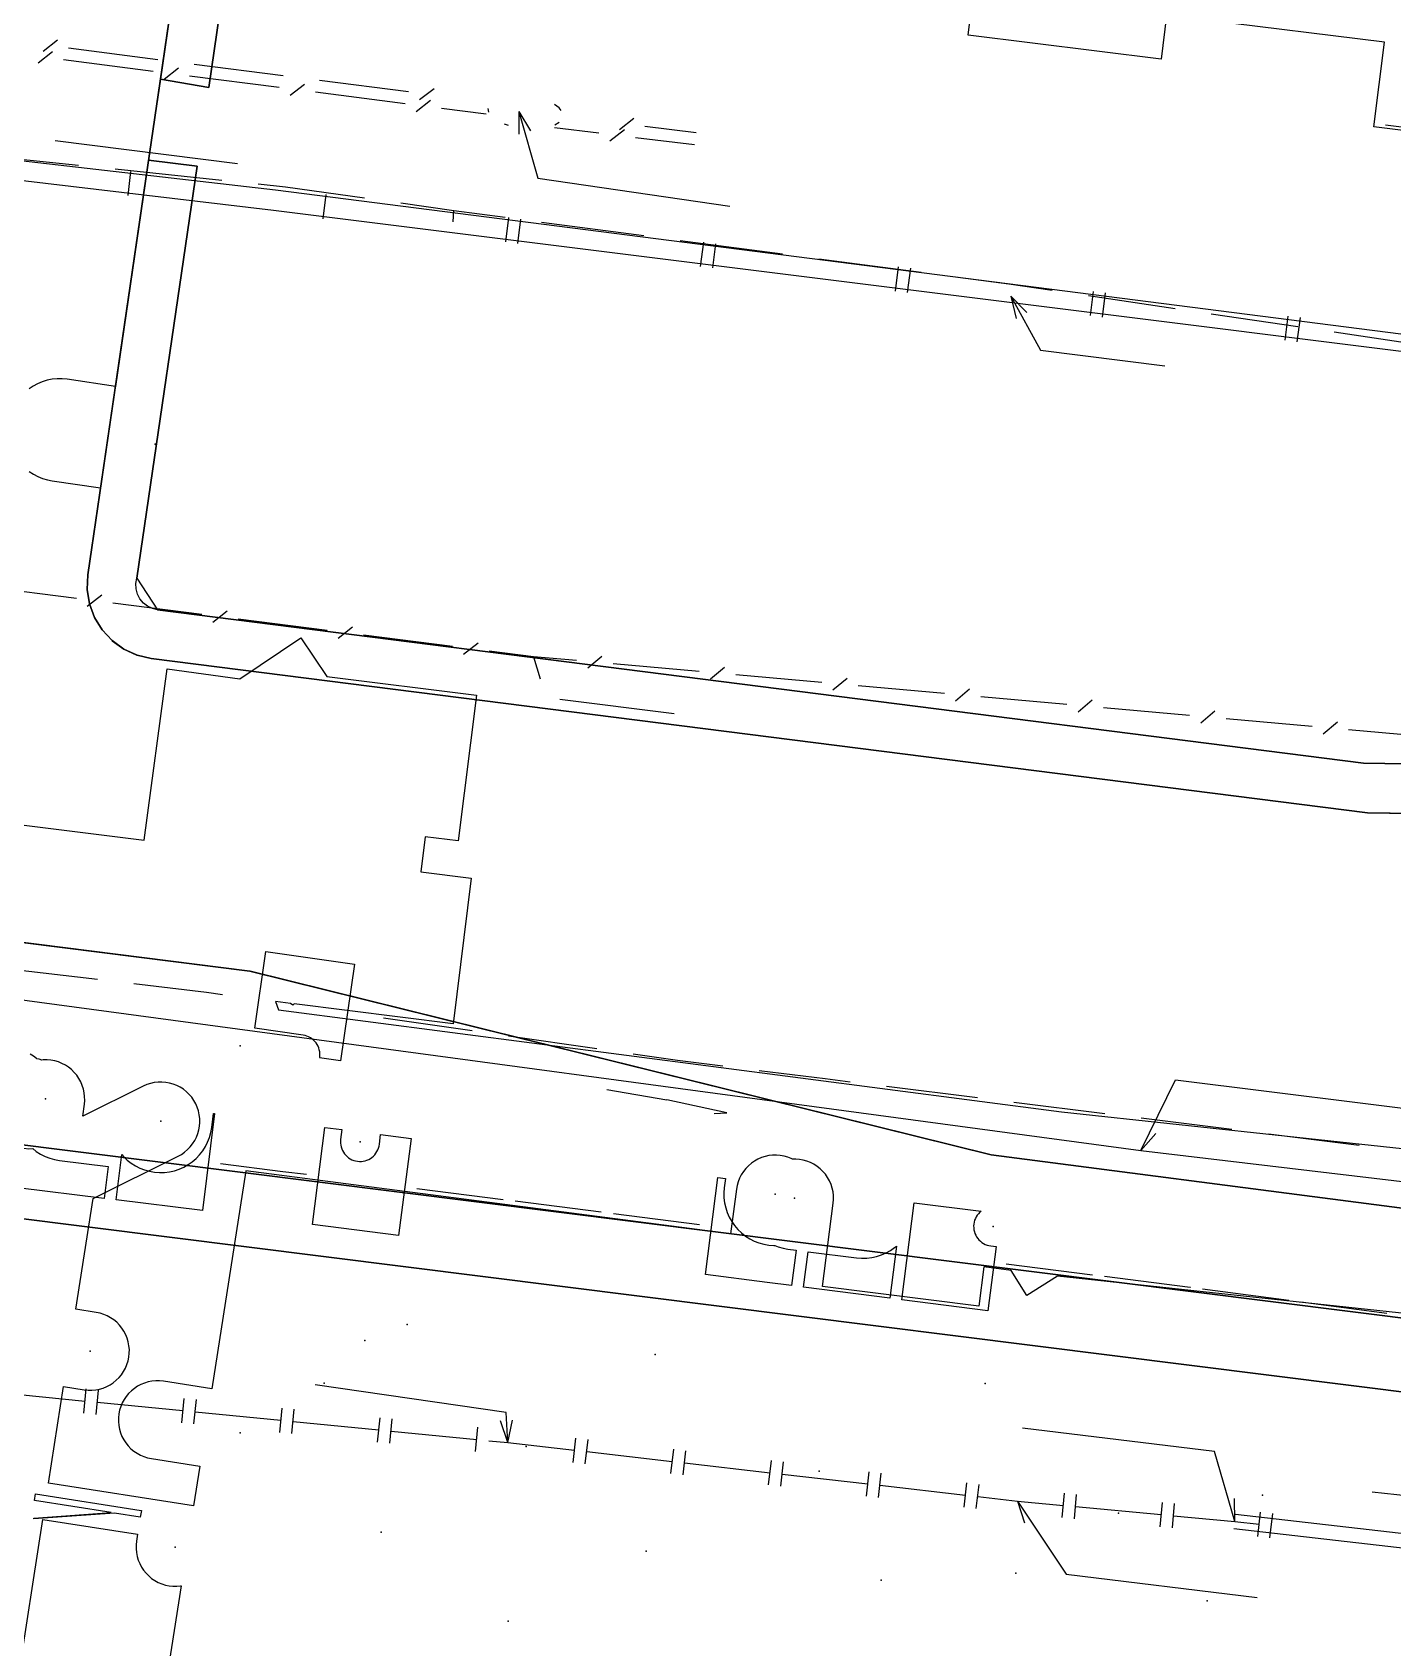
# Model space of a CAD drawing. Header units: metres. Extents: x 8858 to 9287, y -8974 to -8722.
# Drawn here: x 9143.1 to 9198.8, y -8888 to -8821.9 of the extents above; entities that cross this region are included whole.
import ezdxf

# ---------------------------------------------------------------- set-up
doc = ezdxf.new("R2010")
doc.units = ezdxf.units.M
for name, color, linetype in [('BOUNDARY', 7, 'Continuous'), ('BUSH', 7, 'Continuous'), ('CURB', 7, 'Continuous'), ('ELECTR_CABLE', 7, 'Continuous'), ('ELECTR_CABLE_COMM', 7, 'Continuous'), ('GAS', 7, 'Continuous'), ('GRASS', 7, 'Continuous'), ('GROUND', 7, 'Continuous'), ('HEAT', 7, 'Continuous'), ('OVERHEAD_POWER_LINE', 7, 'Continuous'), ('ROAD', 7, 'Continuous'), ('SEWER', 7, 'Continuous'), ('SIDEWALK_PATH', 7, 'Continuous'), ('TREE', 7, 'Continuous'), ('WATER_PIPELINE', 7, 'Continuous')]:
    doc.layers.add(name, color=color, linetype=linetype)

msp = doc.modelspace()

# ---------------------------------------------------------------- linework, layer by layer
at = {"layer": 'BOUNDARY'}
msp.add_lwpolyline([(9152.862, -8806.933), (9150.341, -8824.183), (9148.368, -8823.845), (9147.883, -8827.159), (9149.87, -8827.41), (9147.407, -8844.261), (9148.246, -8845.553), (9197.582, -8851.825), (9223.058, -8852.225)], dxfattribs=at)
at = {"layer": 'BUSH'}
for p in [(9151.631, -8863.389), (9156.53, -8867.313), (9182.43, -8870.776), (9156.733, -8875.438), (9155.059, -8877.184), (9193.45, -8881.76), (9177.847, -8885.241)]:
    msp.add_point(p, dxfattribs=at)
at = {"layer": 'CURB'}
for points in [[(9148.356, -8823.928), (9150.883, -8806.643)], [(9147.921, -8826.897), (9148.356, -8823.928)], [(9145.401, -8844.127), (9147.921, -8826.897)], [(9005.826, -8841.827), (9152.03, -8860.335), (9182.343, -8867.842), (9259.042, -8877.797)], [(9147.992, -8847.537), (9197.743, -8853.862), (9223.796, -8854.241)], [(9258.834, -8882.007), (9125.548, -8865.277), (9009.014, -8849.869)], [(9225.965, -8880.905), (9132.536, -8869.178)]]:
    msp.add_lwpolyline(points, dxfattribs=at)
at = {"layer": 'ELECTR_CABLE'}
for points in [[(9140.659, -8826.91), (9145.021, -8827.366)], [(9146.513, -8827.522), (9150.875, -8827.977)], [(9152.367, -8828.133), (9153.482, -8828.25), (9156.715, -8828.704)], [(9158.2, -8828.913), (9160.371, -8829.218)], [(9160.337, -8829.685), (9160.371, -8829.218)], [(9160.371, -8829.218), (9162.465, -8829.495)], [(9163.952, -8829.692), (9168.14, -8830.246)], [(9169.627, -8830.442), (9173.815, -8830.996)], [(9175.302, -8831.193), (9179.489, -8831.747)], [(9180.976, -8831.944), (9183.07, -8832.221)], [(9183.07, -8832.221), (9184.841, -8832.483)], [(9183.148, -8832.725), (9183.362, -8833.634)], [(9183.148, -8832.725), (9183.8, -8833.393)], [(9183.148, -8832.725), (9184.361, -8834.933)], [(9186.325, -8832.702), (9189.866, -8833.225)], [(9191.35, -8833.444), (9194.892, -8833.967)], [(9196.376, -8834.186), (9199.917, -8834.709)], [(9184.361, -8834.933), (9189.452, -8835.576)], [(9142.16, -8860.236), (9145.791, -8860.665)], [(9147.28, -8860.842), (9150.245, -8861.192), (9150.909, -8861.288)], [(9157.497, -8862.239), (9161.116, -8862.761)], [(9162.601, -8862.975), (9166.22, -8863.498)], [(9167.705, -8863.712), (9169.514, -8863.973)], [(9169.514, -8863.973), (9171.373, -8864.205)], [(9172.861, -8864.39), (9175.563, -8864.727), (9176.578, -8864.853)], [(9178.067, -8865.039), (9181.784, -8865.502)], [(9183.272, -8865.687), (9186.99, -8866.15)], [(9188.478, -8866.336), (9192.195, -8866.799)], [(9193.684, -8866.984), (9197.401, -8867.448)], [(9150.824, -8868.201), (9153.379, -8868.519), (9154.346, -8868.641)], [(9158.86, -8869.218), (9162.381, -8869.668)], [(9162.877, -8869.731), (9166.398, -8870.181)], [(9166.894, -8870.245), (9170.415, -8870.695)], [(9182.963, -8872.297), (9186.485, -8872.747)], [(9186.98, -8872.811), (9190.483, -8873.258), (9190.502, -8873.26)], [(9190.997, -8873.326), (9194.517, -8873.791)], [(9195.012, -8873.857), (9198.532, -8874.322)]]:
    msp.add_lwpolyline(points, dxfattribs=at)
for points in [[(9155.727, -8864.004), (9154.878, -8863.881), (9154.883, -8863.859), (9154.89, -8863.78), (9154.89, -8863.702), (9154.882, -8863.624), (9154.866, -8863.547), (9154.843, -8863.472), (9154.813, -8863.399), (9154.775, -8863.33), (9154.732, -8863.265), (9154.681, -8863.205), (9154.626, -8863.149), (9154.565, -8863.1), (9154.499, -8863.057), (9154.43, -8863.02), (9154.357, -8862.99), (9154.282, -8862.967), (9154.205, -8862.952), (9152.226, -8862.666), (9152.68, -8859.523), (9156.299, -8860.045)], [(9150.574, -8866.155), (9150.081, -8870.124), (9146.558, -8869.686), (9146.788, -8867.834), (9146.858, -8867.914), (9147.007, -8868.057), (9147.169, -8868.184), (9147.343, -8868.294), (9147.527, -8868.387), (9147.719, -8868.461), (9147.918, -8868.516), (9148.121, -8868.552), (9148.326, -8868.567), (9148.532, -8868.562), (9148.737, -8868.537), (9148.938, -8868.492), (9149.134, -8868.428), (9149.322, -8868.345), (9149.502, -8868.243), (9149.67, -8868.125), (9149.826, -8867.99), (9149.969, -8867.841), (9150.096, -8867.679), (9150.206, -8867.505), (9150.299, -8867.321), (9150.373, -8867.129), (9150.428, -8866.93), (9150.464, -8866.727), (9150.536, -8866.15)], [(9158.11, -8871.139), (9154.589, -8870.689), (9155.096, -8866.721), (9155.788, -8866.809), (9155.736, -8867.211), (9155.73, -8867.29), (9155.732, -8867.368), (9155.741, -8867.446), (9155.758, -8867.523), (9155.782, -8867.597), (9155.814, -8867.669), (9155.852, -8867.738), (9155.897, -8867.802), (9155.948, -8867.862), (9156.005, -8867.916), (9156.066, -8867.965), (9156.133, -8868.007), (9156.202, -8868.043), (9156.276, -8868.071), (9156.351, -8868.093), (9156.428, -8868.106), (9156.507, -8868.113), (9156.585, -8868.111), (9156.663, -8868.102), (9156.74, -8868.085), (9156.815, -8868.06), (9156.886, -8868.029), (9156.955, -8867.991), (9157.019, -8867.946), (9157.079, -8867.895), (9157.133, -8867.838), (9157.182, -8867.776), (9157.224, -8867.71), (9157.26, -8867.64), (9157.288, -8867.567), (9157.31, -8867.492), (9157.323, -8867.414), (9157.375, -8867.012), (9158.617, -8867.171)], [(9146.062, -8869.625), (9142.539, -8869.187), (9142.74, -8867.572), (9142.779, -8867.577), (9142.984, -8867.592), (9143.143, -8867.588), (9143.288, -8867.702), (9143.462, -8867.812), (9143.646, -8867.905), (9143.838, -8867.979), (9144.037, -8868.034), (9144.24, -8868.07), (9146.224, -8868.316)], [(9174.179, -8873.192), (9173.179, -8873.064), (9170.658, -8872.742), (9171.165, -8868.774), (9171.478, -8868.814), (9171.43, -8869.189), (9171.414, -8869.394), (9171.418, -8869.6), (9171.442, -8869.805), (9171.487, -8870.006), (9171.55, -8870.202), (9171.633, -8870.391), (9171.734, -8870.571), (9171.852, -8870.74), (9171.986, -8870.896), (9172.134, -8871.039), (9172.296, -8871.167), (9172.47, -8871.278), (9172.654, -8871.371), (9172.846, -8871.446), (9173.044, -8871.502), (9173.247, -8871.538), (9173.452, -8871.554), (9173.493, -8871.553), (9173.633, -8871.608), (9173.832, -8871.664), (9174.035, -8871.7), (9174.364, -8871.742)], [(9181.933, -8870.149), (9181.881, -8870.194), (9181.826, -8870.251), (9181.778, -8870.312), (9181.736, -8870.378), (9181.7, -8870.448), (9181.671, -8870.522), (9181.65, -8870.597), (9181.636, -8870.674), (9181.63, -8870.753), (9181.632, -8870.831), (9181.641, -8870.909), (9181.658, -8870.986), (9181.682, -8871.06), (9181.714, -8871.132), (9181.752, -8871.201), (9181.797, -8871.265), (9181.848, -8871.325), (9181.905, -8871.379), (9181.966, -8871.428), (9182.033, -8871.47), (9182.103, -8871.506), (9182.176, -8871.534), (9182.251, -8871.556), (9182.328, -8871.569), (9182.549, -8871.598), (9182.214, -8874.218), (9178.693, -8873.768), (9179.199, -8869.801)], [(9178.197, -8873.705), (9174.675, -8873.255), (9174.86, -8871.805), (9176.844, -8872.059), (9177.049, -8872.075), (9177.255, -8872.071), (9177.46, -8872.046), (9177.661, -8872.002), (9177.857, -8871.938), (9178.046, -8871.856), (9178.226, -8871.755), (9178.395, -8871.637), (9178.469, -8871.574)]]:
    msp.add_lwpolyline(points, close=True, dxfattribs=at)
at = {"layer": 'ELECTR_CABLE_COMM'}
for points in [[(9144.162, -8822.258), (9143.569, -8822.716)], [(9143.954, -8822.735), (9143.361, -8823.193)], [(9148.254, -8823.051), (9144.609, -8822.582)], [(9148.067, -8823.531), (9144.401, -8823.06)], [(9149.108, -8823.398), (9148.515, -8823.856)], [(9153.385, -8823.712), (9149.741, -8823.243)], [(9153.221, -8824.195), (9149.555, -8823.723)], [(9154.262, -8824.062), (9153.669, -8824.52)], [(9158.517, -8824.372), (9154.873, -8823.903)], [(9159.558, -8824.239), (9158.964, -8824.697)], [(9158.375, -8824.858), (9154.709, -8824.386)], [(9159.416, -8824.725), (9158.822, -8825.183)], [(9164.68, -8825.027), (9164.492, -8824.884)], [(9161.696, -8825.286), (9159.863, -8825.05)], [(9161.762, -8825.042), (9161.786, -8825.194)], [(9163.02, -8825.168), (9163.026, -8826.102)], [(9163.02, -8825.168), (9163.507, -8825.965)], [(9163.02, -8825.168), (9163.798, -8827.903)], [(9164.76, -8825.129), (9164.68, -8825.027)], [(9167.734, -8825.463), (9167.144, -8825.925)], [(9162.425, -8825.669), (9162.592, -8825.732)], [(9166.303, -8826.06), (9164.481, -8825.838)], [(9164.493, -8825.722), (9164.681, -8825.611)], [(9167.343, -8825.919), (9166.753, -8826.381)], [(9170.21, -8826.534), (9167.792, -8826.241)], [(9170.282, -8826.039), (9168.184, -8825.785)], [(9163.798, -8827.903), (9171.659, -8829.038)], [(9144.928, -8845.088), (9141.285, -8844.623)], [(9145.968, -8844.953), (9145.375, -8845.412)], [(9150.058, -8845.742), (9146.416, -8845.278)], [(9151.099, -8845.608), (9150.506, -8846.067)], [(9155.189, -8846.397), (9151.546, -8845.932)], [(9156.229, -8846.262), (9155.637, -8846.721)], [(9160.32, -8847.051), (9156.677, -8846.586)], [(9161.36, -8846.916), (9160.767, -8847.375)], [(9163.629, -8847.473), (9161.808, -8847.241)], [(9163.629, -8847.473), (9163.894, -8848.369)], [(9165.389, -8847.631), (9163.629, -8847.473)], [(9166.424, -8847.457), (9165.848, -8847.938)], [(9170.403, -8848.08), (9166.883, -8847.764)], [(9171.437, -8847.906), (9170.862, -8848.387)], [(9175.417, -8848.529), (9171.897, -8848.213)], [(9176.451, -8848.355), (9175.876, -8848.836)], [(9180.431, -8848.978), (9176.911, -8848.662)], [(9164.709, -8849.203), (9169.374, -8849.788)], [(9181.465, -8848.804), (9180.89, -8849.285)], [(9185.444, -8849.427), (9181.925, -8849.111)], [(9186.479, -8849.253), (9185.904, -8849.734)], [(9190.458, -8849.876), (9186.938, -8849.56)], [(9191.493, -8849.702), (9190.918, -8850.183)], [(9195.472, -8850.325), (9191.952, -8850.01)], [(9196.507, -8850.151), (9195.932, -8850.632)], [(9200.486, -8850.774), (9196.966, -8850.459)]]:
    msp.add_lwpolyline(points, dxfattribs=at)
at = {"layer": 'GAS'}
for points in [[(9153.078, -8828.387), (9116.669, -8824.204)], [(9116.473, -8824.889), (9152.988, -8829.21)], [(9151.514, -8827.311), (9144.061, -8826.372)], [(9147.146, -8827.618), (9147.031, -8828.612)], [(9232.563, -8838.552), (9153.078, -8828.387)], [(9155.129, -8828.564), (9155.004, -8829.556)], [(9152.988, -8829.21), (9232.492, -8839.148)], [(9162.603, -8829.508), (9162.478, -8830.5)], [(9163.099, -8829.571), (9162.974, -8830.563)], [(9170.574, -8830.515), (9170.448, -8831.507)], [(9171.07, -8830.577), (9170.944, -8831.57)], [(9178.544, -8831.522), (9178.418, -8832.514)], [(9179.04, -8831.584), (9178.915, -8832.576)], [(9186.514, -8832.529), (9186.389, -8833.521)], [(9187.01, -8832.591), (9186.885, -8833.583)], [(9194.484, -8833.535), (9194.359, -8834.528)], [(9194.98, -8833.598), (9194.855, -8834.59)], [(9141.778, -8877.568), (9145.285, -8877.912)], [(9145.236, -8878.41), (9145.334, -8877.415)], [(9145.734, -8878.459), (9145.832, -8877.464)], [(9162.503, -8878.378), (9154.692, -8877.248)], [(9145.783, -8877.961), (9149.29, -8878.306)], [(9149.241, -8878.803), (9149.339, -8877.808)], [(9149.739, -8878.852), (9149.837, -8877.857)], [(9149.788, -8878.355), (9153.295, -8878.699)], [(9153.246, -8879.197), (9153.344, -8878.201)], [(9153.744, -8879.245), (9153.842, -8878.25)], [(9162.57, -8879.61), (9162.503, -8878.378)], [(9153.793, -8878.748), (9157.3, -8879.092)], [(9157.251, -8879.59), (9157.349, -8878.595)], [(9157.749, -8879.639), (9157.847, -8878.644)], [(9161.256, -8879.983), (9161.354, -8878.988)], [(9162.57, -8879.61), (9162.272, -8878.725)], [(9162.57, -8879.61), (9162.771, -8878.698)], [(9191.483, -8879.979), (9183.626, -8879.021)], [(9157.798, -8879.141), (9161.305, -8879.486)], [(9161.803, -8879.535), (9162.57, -8879.61), (9165.305, -8879.924)], [(9165.248, -8880.421), (9165.362, -8879.427)], [(9165.745, -8880.478), (9165.859, -8879.485)], [(9165.802, -8879.981), (9169.303, -8880.384)], [(9169.246, -8880.88), (9169.36, -8879.887)], [(9169.743, -8880.937), (9169.857, -8879.944)], [(9169.8, -8880.441), (9173.301, -8880.843)], [(9173.244, -8881.34), (9173.358, -8880.346)], [(9173.741, -8881.397), (9173.855, -8880.403)], [(9192.311, -8882.837), (9191.483, -8879.979)], [(9173.798, -8880.9), (9177.299, -8881.302)], [(9177.242, -8881.799), (9177.356, -8880.805)], [(9177.739, -8881.856), (9177.853, -8880.862)], [(9177.796, -8881.359), (9181.297, -8881.761)], [(9181.24, -8882.258), (9181.354, -8881.265)], [(9181.736, -8882.315), (9181.851, -8881.322)], [(9185.252, -8882.679), (9185.345, -8881.683)], [(9185.75, -8882.725), (9185.843, -8881.73)], [(9199.444, -8881.8), (9197.927, -8881.64)], [(9181.794, -8881.818), (9183.417, -8882.005), (9185.299, -8882.181)], [(9183.417, -8882.005), (9183.709, -8882.892)], [(9183.417, -8882.005), (9185.414, -8884.998)], [(9185.797, -8882.228), (9189.306, -8882.556)], [(9189.259, -8883.054), (9189.352, -8882.058)], [(9189.757, -8883.1), (9189.85, -8882.105)], [(9192.311, -8882.837), (9192.301, -8881.903)], [(9189.803, -8882.602), (9192.311, -8882.837), (9193.31, -8882.952)], [(9192.345, -8882.538), (9232.51, -8887.146)], [(9193.253, -8883.448), (9193.367, -8882.455)], [(9193.75, -8883.505), (9193.864, -8882.512)], [(9232.441, -8887.742), (9192.277, -8883.134)], [(9185.414, -8884.998), (9193.222, -8885.95)]]:
    msp.add_lwpolyline(points, dxfattribs=at)
at = {"layer": 'GRASS'}
for points in [[(9167.777, -8802.781), (9157.534, -8801.554), (9155.198, -8801.734), (9153.174, -8802.747), (9151.667, -8804.436), (9150.883, -8806.643), (9148.368, -8823.845), (9150.341, -8824.183), (9152.862, -8806.934), (9153.398, -8805.439), (9154.43, -8804.304), (9155.812, -8803.639), (9157.398, -8803.553), (9167.03, -8804.706)], [(9258.834, -8882.007), (9259.042, -8877.797), (9182.343, -8867.842), (9152.03, -8860.335), (9005.826, -8841.827), (9004.224, -8841.84), (9002.707, -8842.266), (9001.353, -8843.072), (9000.239, -8844.225), (8999.862, -8844.909), (8999.676, -8845.656), (8999.686, -8846.425), (8999.896, -8847.178), (9000.293, -8847.851), (9000.841, -8848.391), (9001.508, -8848.774), (9002.263, -8848.976), (9125.548, -8865.277)]]:
    msp.add_lwpolyline(points, close=True, dxfattribs=at)
for points in [[(9223.058, -8852.225), (9197.582, -8851.825), (9148.252, -8845.554), (9148.037, -8845.503), (9147.841, -8845.409), (9147.67, -8845.274), (9147.53, -8845.104), (9147.43, -8844.907), (9147.375, -8844.696), (9147.367, -8844.478), (9147.407, -8844.261), (9149.87, -8827.41), (9147.883, -8827.159), (9145.401, -8844.127), (9145.374, -8844.724), (9145.465, -8845.31), (9145.668, -8845.866), (9145.981, -8846.376), (9146.388, -8846.813), (9146.869, -8847.159), (9147.409, -8847.403), (9147.992, -8847.537), (9197.743, -8853.862), (9223.796, -8854.241)], [(9225.965, -8880.905), (9132.536, -8869.178)]]:
    msp.add_lwpolyline(points, dxfattribs=at)
at = {"layer": 'GROUND'}
for points in [[(9152.862, -8806.933), (9150.341, -8824.183), (9148.368, -8823.845), (9147.883, -8827.159), (9149.87, -8827.41), (9147.407, -8844.261), (9148.246, -8845.553), (9197.582, -8851.825), (9223.058, -8852.225)], [(9223.796, -8854.241), (9197.743, -8853.862), (9147.992, -8847.537), (9147.409, -8847.403), (9146.869, -8847.159), (9146.388, -8846.813), (9145.981, -8846.376), (9145.668, -8845.866), (9145.465, -8845.31), (9145.374, -8844.724), (9145.401, -8844.127), (9147.921, -8826.897), (9148.356, -8823.928), (9149.485, -8816.203)], [(9138.176, -8858.581), (9152.03, -8860.335), (9182.343, -8867.842), (9259.042, -8877.797), (9258.834, -8882.007), (9125.548, -8865.277)], [(9132.536, -8869.178), (9225.965, -8880.905)]]:
    msp.add_lwpolyline(points, dxfattribs=at)
at = {"layer": 'HEAT'}
for points in [[(9189.524, -8821.248), (9189.3, -8823.037), (9181.405, -8822.05), (9181.616, -8820.363)], [(9228.971, -8821.796), (9228.111, -8822.944), (9227.484, -8823.628), (9226.757, -8823.537), (9226.634, -8824.529), (9225.275, -8825.742), (9224.531, -8826.283), (9219.334, -8825.636), (9217.326, -8825.412), (9215.042, -8827.3), (9213.768, -8825.759), (9213.52, -8827.744), (9197.997, -8825.803), (9198.43, -8822.341), (9191.144, -8821.429)]]:
    msp.add_lwpolyline(points, dxfattribs=at)
at = {"layer": 'OVERHEAD_POWER_LINE'}
for points in [[(9166.622, -8865.172), (9169.086, -8865.596)], [(9171.53, -8866.121), (9169.086, -8865.596)], [(9171.014, -8866.147), (9171.53, -8866.121)]]:
    msp.add_lwpolyline(points, dxfattribs=at)
at = {"layer": 'ROAD'}
for points in [[(9149.485, -8816.203), (9148.356, -8823.928), (9147.921, -8826.897), (9146.53, -8836.412), (9144.551, -8836.123), (9144.346, -8836.103), (9144.14, -8836.103), (9143.935, -8836.124), (9143.733, -8836.165), (9143.535, -8836.225), (9143.345, -8836.304), (9143.164, -8836.402), (9142.993, -8836.517)], [(9143, -8839.89), (9143.171, -8840.004), (9143.353, -8840.101), (9143.544, -8840.179), (9143.741, -8840.239), (9143.943, -8840.279), (9145.922, -8840.568), (9145.402, -8844.127), (9145.402, -8844.128), (9145.374, -8844.723), (9145.375, -8844.725), (9145.465, -8845.309), (9145.465, -8845.311), (9145.668, -8845.865), (9145.669, -8845.867), (9145.98, -8846.375), (9145.982, -8846.376), (9146.388, -8846.813), (9146.389, -8846.814), (9146.869, -8847.158), (9146.87, -8847.159), (9147.408, -8847.403), (9147.41, -8847.403), (9147.991, -8847.537), (9147.992, -8847.537), (9197.742, -8853.862), (9197.743, -8853.862), (9217.531, -8854.15)], [(9259.042, -8877.797), (9182.343, -8867.842), (9152.031, -8860.335), (9152.03, -8860.335), (9138.177, -8858.581)]]:
    msp.add_lwpolyline(points, dxfattribs=at)
at = {"layer": 'SEWER'}
for points in [[(9135.054, -8853.389), (9147.699, -8854.975), (9148.646, -8847.968), (9151.619, -8848.369), (9154.107, -8846.693), (9155.175, -8848.279), (9161.29, -8849.046), (9160.543, -8854.999), (9159.201, -8854.831), (9159.021, -8856.271), (9161.083, -8856.53), (9160.336, -8862.483), (9153.834, -8861.667), (9153.785, -8861.727), (9153.69, -8861.649), (9153.078, -8861.573), (9153.2, -8861.912), (9185.219, -8866.082), (9185.219, -8866.083), (9209.293, -8868.677)], [(9209.155, -8875.401), (9185.065, -8872.805), (9183.807, -8873.594), (9183.166, -8872.572), (9182.041, -8872.425), (9181.839, -8874.029), (9175.444, -8873.226), (9175.887, -8869.823), (9175.9, -8869.667), (9175.897, -8869.51), (9175.879, -8869.354), (9175.846, -8869.201), (9175.798, -8869.051), (9175.735, -8868.907), (9175.658, -8868.77), (9175.569, -8868.641), (9175.467, -8868.521), (9175.354, -8868.412), (9175.231, -8868.315), (9175.099, -8868.23), (9174.959, -8868.159), (9174.813, -8868.101), (9174.662, -8868.058), (9174.508, -8868.03), (9174.351, -8868.018), (9174.217, -8868.02), (9174.171, -8867.997), (9174.025, -8867.939), (9173.874, -8867.896), (9173.72, -8867.868), (9173.563, -8867.856), (9173.406, -8867.858), (9173.25, -8867.877), (9173.097, -8867.91), (9172.947, -8867.958), (9172.803, -8868.021), (9172.666, -8868.097), (9172.537, -8868.187), (9172.417, -8868.289), (9172.308, -8868.402), (9172.211, -8868.525), (9172.126, -8868.657), (9172.055, -8868.797), (9171.997, -8868.943), (9171.954, -8869.094), (9171.926, -8869.248), (9171.688, -8871.076), (9151.859, -8868.494), (9150.467, -8877.413), (9148.491, -8877.105), (9148.335, -8877.089), (9148.178, -8877.087), (9148.022, -8877.102), (9147.867, -8877.131), (9147.717, -8877.176), (9147.571, -8877.235), (9147.432, -8877.307), (9147.301, -8877.394), (9147.179, -8877.492), (9147.067, -8877.603), (9146.967, -8877.723), (9146.878, -8877.853), (9146.803, -8877.991), (9146.742, -8878.136), (9146.695, -8878.286), (9146.664, -8878.439), (9146.647, -8878.595), (9146.646, -8878.752), (9146.66, -8878.909), (9146.69, -8879.063), (9146.734, -8879.214), (9146.793, -8879.359), (9146.866, -8879.498), (9146.952, -8879.629), (9147.051, -8879.752), (9147.161, -8879.863), (9147.282, -8879.964), (9147.412, -8880.052), (9147.55, -8880.127), (9147.694, -8880.188), (9147.844, -8880.235), (9147.998, -8880.267), (9149.974, -8880.575), (9149.72, -8882.204), (9143.792, -8881.279), (9144.409, -8877.322), (9145.249, -8877.453), (9145.405, -8877.469), (9145.562, -8877.47), (9145.719, -8877.456), (9145.873, -8877.427), (9146.024, -8877.382), (9146.169, -8877.323), (9146.308, -8877.25), (9146.439, -8877.164), (9146.561, -8877.065), (9146.673, -8876.955), (9146.774, -8876.835), (9146.862, -8876.705), (9146.937, -8876.567), (9146.998, -8876.422), (9147.045, -8876.272), (9147.077, -8876.118), (9147.093, -8875.962), (9147.095, -8875.805), (9147.08, -8875.649), (9147.051, -8875.495), (9147.006, -8875.344), (9146.947, -8875.199), (9146.874, -8875.06), (9146.788, -8874.928), (9146.689, -8874.806), (9146.579, -8874.694), (9146.459, -8874.594), (9146.329, -8874.506), (9146.191, -8874.431), (9146.046, -8874.369), (9145.896, -8874.323), (9145.743, -8874.291), (9144.902, -8874.16), (9145.609, -8869.633), (9149.092, -8867.9), (9149.229, -8867.824), (9149.358, -8867.734), (9149.478, -8867.632), (9149.586, -8867.519), (9149.684, -8867.395), (9149.768, -8867.263), (9149.839, -8867.123), (9149.897, -8866.977), (9149.939, -8866.826), (9149.967, -8866.671), (9149.979, -8866.515), (9149.976, -8866.358), (9149.958, -8866.202), (9149.924, -8866.048), (9149.875, -8865.899), (9149.812, -8865.755), (9149.736, -8865.618), (9149.646, -8865.49), (9149.544, -8865.37), (9149.431, -8865.261), (9149.307, -8865.164), (9149.175, -8865.079), (9149.035, -8865.008), (9148.889, -8864.951), (9148.738, -8864.908), (9148.583, -8864.881), (9148.427, -8864.869), (9148.27, -8864.872), (9148.114, -8864.89), (9147.961, -8864.924), (9147.811, -8864.972), (9147.667, -8865.035), (9145.188, -8866.268), (9145.256, -8865.776), (9145.27, -8865.619), (9145.268, -8865.462), (9145.251, -8865.306), (9145.219, -8865.152), (9145.172, -8865.003), (9145.11, -8864.858), (9145.035, -8864.72), (9144.946, -8864.591), (9144.845, -8864.47), (9144.733, -8864.36), (9144.611, -8864.262), (9144.479, -8864.176), (9144.34, -8864.104), (9144.195, -8864.045), (9144.044, -8864.001), (9143.89, -8863.972), (9143.733, -8863.958), (9143.576, -8863.96), (9143.512, -8863.967), (9143.411, -8863.937), (9143.314, -8863.919), (9143.299, -8863.904), (9143.177, -8863.806), (9143.045, -8863.72)], [(9142.502, -8889.543), (9143.56, -8882.761), (9147.434, -8883.365), (9147.39, -8883.644), (9147.373, -8883.8), (9147.372, -8883.957), (9147.386, -8884.114), (9147.416, -8884.268), (9147.46, -8884.419), (9147.519, -8884.564), (9147.592, -8884.703), (9147.679, -8884.834), (9147.777, -8884.956), (9147.888, -8885.068), (9148.008, -8885.169), (9148.138, -8885.257), (9148.276, -8885.332), (9148.421, -8885.393), (9148.57, -8885.44), (9148.724, -8885.472), (9148.88, -8885.488), (9149.037, -8885.489), (9149.194, -8885.475), (9149.21, -8885.472), (9146.889, -8900.347)]]:
    msp.add_lwpolyline(points, dxfattribs=at)
msp.add_lwpolyline([(9147.579, -8882.387), (9147.586, -8882.386), (9147.543, -8882.662), (9146.482, -8882.497), (9143.185, -8882.734), (9143.183, -8882.704), (9146.348, -8882.476), (9143.214, -8881.987), (9143.257, -8881.712)], close=True, dxfattribs=at)
at = {"layer": 'SIDEWALK_PATH'}
for points in [[(9125.548, -8865.277), (9258.834, -8882.007)], [(9225.965, -8880.905), (9132.536, -8869.178)]]:
    msp.add_lwpolyline(points, dxfattribs=at)
at = {"layer": 'TREE'}
for p in [(9148.146, -8838.771), (9143.671, -8865.557), (9148.38, -8866.468), (9173.513, -8869.455), (9174.301, -8869.617), (9158.46, -8874.788), (9145.496, -8875.872), (9168.601, -8876.006), (9182.1, -8877.199), (9151.628, -8879.214), (9163.323, -8879.775), (9175.316, -8880.784), (9187.557, -8882.494), (9157.396, -8883.278), (9148.971, -8883.891), (9168.241, -8884.058), (9183.355, -8884.948), (9191.185, -8886.08), (9162.587, -8886.912)]:
    msp.add_point(p, dxfattribs=at)
at = {"layer": 'WATER_PIPELINE'}
for points in [[(9214.331, -8827.708), (9198.479, -8825.726)], [(9141.486, -8861.338), (9188.462, -8867.663)], [(9188.462, -8867.663), (9189.886, -8864.772)], [(9189.886, -8864.772), (9201.27, -8866.2)], [(9188.462, -8867.663), (9189.084, -8866.966)], [(9188.462, -8867.663), (9214.45, -8870.744)]]:
    msp.add_lwpolyline(points, dxfattribs=at)

doc.saveas('drawing.dxf')
